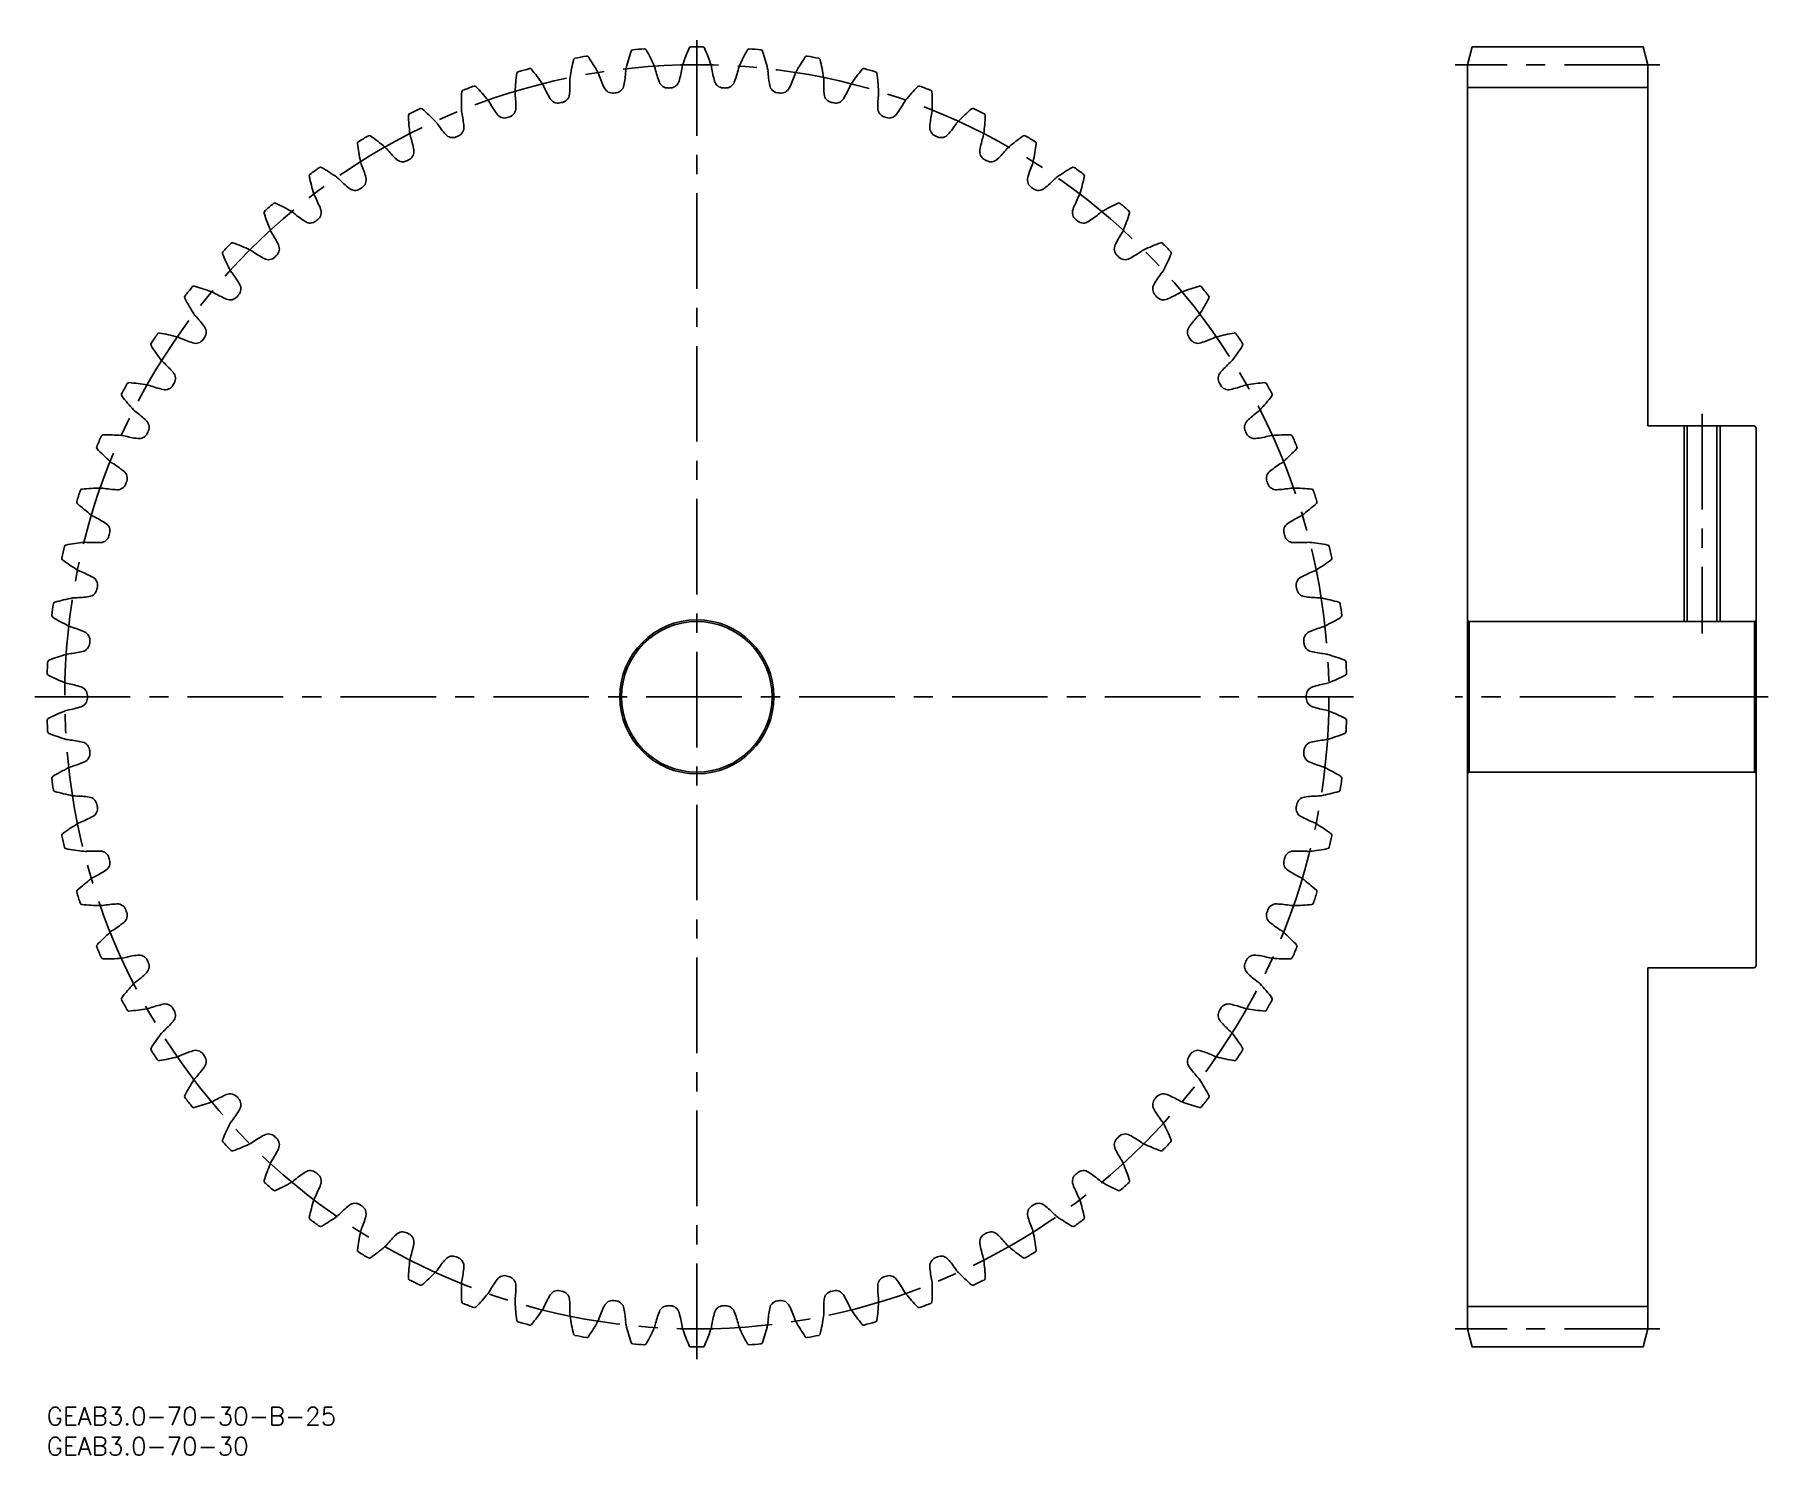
# Model space of a CAD drawing. Extents: x -2 to 286, y -8 to 228.
import ezdxf

# ---------------------------------------------------------------- set-up
doc = ezdxf.new("R2010")
doc.units = 0
doc.header["$LTSCALE"] = 0.5
doc.linetypes.add('CENTER', pattern=[50.8, 31.75, -6.35, 6.35, -6.35])
for name, color, linetype in [('MSM_CENTER', 1, 'CENTER'), ('MSM_CONTINUOUS', 7, 'CONTINUOUS'), ('MSM_NARROW', 5, 'CONTINUOUS'), ('MSM_PART_NUMBER', 7, 'CONTINUOUS')]:
    doc.layers.add(name, color=color, linetype=linetype)
doc.styles.get("Standard").update_dxf_attribs({"font": 'txt.shx', "height": 1, "bigfont": 'bigfont.shx'})

# ---------------------------------------------------------------- blocks, each defined once
blk = doc.blocks.new('*U2')
at = {"layer": 'MSM_PART_NUMBER'}
blk.add_text('GEAB3.0-70-30-B-25', height=3, dxfattribs=at).set_placement((0, -3))
blk = doc.blocks.new('*U3')
at = {"layer": 'MSM_PART_NUMBER'}
blk.add_text('GEAB3.0-70-30', height=3, dxfattribs=at).set_placement((0, -8))

msp = doc.modelspace()

# ---------------------------------------------------------------- linework, layer by layer
at = {"layer": 'MSM_CENTER'}
for p, q in [((108, 8), (108, 228)), ((268, 223), (234, 223)), ((275, 165), (275, 128.5)), ((-2, 118), (218, 118)), ((286, 118), (234, 118)), ((268, 13), (234, 13))]:
    msp.add_line(p, q, dxfattribs=at)
msp.add_circle((108, 118), 105, dxfattribs=at)
at = {"layer": 'MSM_CONTINUOUS'}
for p, q in [((236.8, 226), (236, 223)), ((265.2, 226), (236.8, 226)), ((266, 223), (265.2, 226)), ((236, 223), (236, 13)), ((266, 163), (266, 223)), ((266, 219.25), (236, 219.25)), ((283.7, 163), (266, 163)), ((272.54, 163), (272.54, 130.5)), ((277.46, 163), (277.46, 130.5)), ((284, 162.7), (283.7, 163)), ((284, 73.3), (284, 162.7)), ((236, 130.8), (236.3, 130.5)), ((236.3, 130.5), (236.3, 105.5)), ((283.7, 130.5), (236.3, 130.5)), ((283.7, 130.5), (284, 130.8)), ((283.7, 130.5), (283.7, 105.5)), ((236.3, 105.5), (236, 105.2)), ((236.3, 105.5), (283.7, 105.5)), ((284, 105.2), (283.7, 105.5)), ((266, 13), (266, 73)), ((266, 73), (283.7, 73)), ((283.7, 73), (284, 73.3)), ((266, 16.75), (236, 16.75)), ((236, 13), (236.8, 10)), ((265.2, 10), (266, 13)), ((236.8, 10), (265.2, 10))]:
    msp.add_line(p, q, dxfattribs=at)
for radius in [12.8, 12.5]:
    msp.add_circle((108, 118), radius, dxfattribs=at)
for centre, radius, start, end in [((130.27, 214.13), 35, 161.4354, 166.4286), ((97.37, 225.17), 0.3, 95.6631, 161.4354), ((108, 118), 108, 94.6225, 95.6632), ((99.32, 225.35), 0.3, 28.8503, 94.6229), ((68.93, 208.61), 35, 23.8571, 28.8503), ((138.79, 211.74), 35, 156.2926, 161.2857), ((107.02, 225.7), 0.3, 90.5204, 156.2926), ((108, 118), 108, 89.4796, 90.5204), ((108.98, 225.7), 0.3, 23.7074, 89.4796), ((77.21, 211.74), 35, 18.7143, 23.7074), ((147.07, 208.61), 35, 151.1497, 156.1429), ((116.68, 225.35), 0.3, 85.3775, 151.1497), ((108, 118), 108, 84.3368, 85.3775), ((118.63, 225.17), 0.3, 18.5646, 84.3368), ((85.73, 214.13), 35, 13.5714, 18.5646), ((78.41, 221.55), 0.3, 105.9489, 171.7213), ((108, 118), 108, 104.9082, 105.9489), ((80.29, 222.07), 0.3, 39.136, 104.9082), ((53.38, 200.17), 35, 34.1429, 39.136), ((121.56, 215.74), 35, 166.5783, 171.5714), ((87.81, 223.79), 0.3, 100.806, 166.5783), ((108, 118), 108, 99.7654, 100.8061), ((89.73, 224.14), 0.3, 33.9932, 99.7657), ((60.96, 204.74), 35, 29, 33.9932), ((74.69, 223.35), 21.54, 349.9384, 356.1976), ((98.66, 221.76), 2.49, 166.4285, 176.1975), ((98.66, 221.76), 2.49, 14.0882, 23.8573), ((121.97, 227.6), 21.54, 194.0881, 200.3473), ((84.27, 225.91), 21.54, 344.7955, 351.0547), ((108, 222.18), 2.49, 161.2856, 171.0546), ((108, 222.18), 2.49, 8.9454, 18.7144), ((131.73, 225.91), 21.54, 188.9453, 195.2045), ((94.03, 227.6), 21.54, 339.6527, 345.9119), ((117.34, 221.76), 2.49, 156.1427, 165.9118), ((117.34, 221.76), 2.49, 3.8025, 13.5716), ((141.31, 223.35), 21.54, 183.8024, 190.0616), ((155.04, 204.74), 35, 146.0068, 151), ((126.27, 224.14), 0.3, 80.2346, 146.0068), ((108, 118), 108, 79.1939, 80.2346), ((128.19, 223.79), 0.3, 13.4217, 79.1939), ((94.44, 215.74), 35, 8.4286, 13.4217), ((162.62, 200.17), 35, 140.864, 145.8571), ((135.71, 222.07), 0.3, 75.0918, 140.864), ((108, 118), 108, 74.0511, 75.0918), ((137.59, 221.55), 0.3, 8.2789, 74.0511), ((108, 118), 108, 110.0511, 111.0918), ((71.07, 219.17), 0.3, 44.2789, 110.0511), ((46.23, 194.95), 35, 39.2857, 44.2789), ((112.74, 216.56), 35, 171.7211, 176.7143), ((80.29, 218.42), 2.49, 24.3739, 34.143), ((102.17, 228.34), 21.54, 204.3738, 210.633), ((65.38, 219.94), 21.54, 355.0812, 1.3405), ((89.4, 220.5), 2.49, 171.5713, 181.3403), ((89.4, 220.5), 2.49, 19.2311, 29.0001), ((112.08, 228.41), 21.54, 199.231, 205.4902), ((94, 219.79), 1.5, 205.4902, 277.8333), ((94.42, 219.85), 1.5, 277.5953, 349.9384), ((103.18, 220.64), 1.5, 200.3473, 272.6904), ((108, 118), 101.25, 92.4525, 92.6904), ((103.6, 220.66), 1.5, 272.4525, 344.7955), ((112.4, 220.66), 1.5, 195.2045, 267.5475), ((108, 118), 101.25, 87.3096, 87.5475), ((112.82, 220.64), 1.5, 267.3096, 339.6527), ((121.58, 219.85), 1.5, 190.0616, 262.4047), ((122, 219.79), 1.5, 262.1667, 334.5098), ((103.92, 228.41), 21.54, 334.5098, 340.769), ((126.6, 220.5), 2.49, 150.9999, 160.7689), ((126.6, 220.5), 2.49, 358.6597, 8.4287), ((150.62, 219.94), 21.54, 178.6595, 184.9188), ((113.83, 228.34), 21.54, 329.367, 335.6262), ((135.71, 218.42), 2.49, 145.857, 155.6261), ((103.26, 216.56), 35, 3.2857, 8.2789), ((169.77, 194.95), 35, 135.7211, 140.7143), ((144.93, 219.17), 0.3, 69.9489, 135.7211), ((108, 118), 108, 68.9082, 69.9489), ((103.89, 216.59), 35, 176.864, 181.8571), ((69.24, 218.48), 0.3, 111.0917, 176.864), ((71.4, 215.53), 2.49, 29.5168, 39.2858), ((92.3, 227.37), 21.54, 209.5167, 215.7759), ((80.29, 218.42), 2.49, 176.7142, 186.4832), ((56.41, 215.71), 21.54, 0.2241, 6.4833), ((84.93, 218.13), 1.5, 210.633, 282.9761), ((108, 118), 101.25, 102.7382, 102.9761), ((85.34, 218.22), 1.5, 282.7382, 355.0812), ((108, 118), 101.25, 97.5953, 97.8333), ((108, 118), 101.25, 82.1667, 82.4047), ((130.66, 218.22), 1.5, 184.9188, 257.2618), ((108, 118), 101.25, 77.0239, 77.2618), ((131.07, 218.13), 1.5, 257.0239, 329.367), ((159.59, 215.71), 21.54, 173.5167, 179.7759), ((135.71, 218.42), 2.49, 353.5168, 3.2858), ((123.7, 227.37), 21.54, 324.2241, 330.4833), ((144.6, 215.53), 2.49, 140.7142, 150.4832), ((146.76, 218.48), 0.3, 3.136, 68.9082), ((112.11, 216.59), 35, 358.1429, 3.136), ((60.39, 214.61), 0.3, 116.2346, 182.0068), ((95.07, 215.82), 35, 182.0068, 187), ((108, 118), 108, 115.1939, 116.2346), ((62.15, 215.45), 0.3, 49.4218, 115.1939), ((39.58, 189.1), 35, 44.4286, 49.4217), ((62.8, 211.86), 2.49, 34.6597, 44.4287), ((82.56, 225.52), 21.54, 214.6595, 220.9188), ((71.4, 215.53), 2.49, 181.857, 191.6261), ((47.86, 210.69), 21.54, 5.367, 11.6262), ((76.05, 215.65), 1.5, 215.7759, 288.119), ((108, 118), 101.25, 107.881, 108.119), ((76.45, 215.79), 1.5, 287.881, 0.2241), ((139.55, 215.79), 1.5, 179.7759, 252.119), ((108, 118), 101.25, 71.881, 72.119), ((139.95, 215.65), 1.5, 251.881, 324.2241), ((168.14, 210.69), 21.54, 168.3738, 174.633), ((144.6, 215.53), 2.49, 348.3739, 358.143), ((133.44, 225.52), 21.54, 319.0812, 325.3405), ((153.2, 211.86), 2.49, 135.5713, 145.3403), ((176.42, 189.1), 35, 130.5783, 135.5714), ((153.85, 215.45), 0.3, 64.806, 130.5783), ((108, 118), 108, 63.7654, 64.8061), ((120.93, 215.82), 35, 353, 357.9932), ((155.61, 214.61), 0.3, 357.9932, 63.7654), ((108, 118), 108, 120.3368, 121.3775), ((53.6, 210.95), 0.3, 54.5646, 120.3368), ((33.48, 182.68), 35, 49.5714, 54.5646), ((62.8, 211.86), 2.49, 186.9999, 196.7689), ((39.8, 204.93), 21.54, 10.5098, 16.769), ((67.42, 212.4), 1.5, 220.9188, 293.2618), ((108, 118), 101.25, 113.0239, 113.2618), ((67.81, 212.57), 1.5, 293.0239, 5.367), ((148.19, 212.57), 1.5, 174.633, 246.9761), ((108, 118), 101.25, 66.7382, 66.9761), ((148.58, 212.4), 1.5, 246.7382, 319.0812), ((176.2, 204.93), 21.54, 163.231, 169.4902), ((153.2, 211.86), 2.49, 343.2311, 353.0001), ((182.52, 182.68), 35, 125.4354, 130.4286), ((162.4, 210.95), 0.3, 59.6632, 125.4354), ((108, 118), 108, 58.6225, 59.6632), ((51.92, 209.95), 0.3, 121.3774, 187.1498), ((86.35, 214.27), 35, 187.1497, 192.1429), ((54.57, 207.43), 2.49, 39.8025, 49.5716), ((73.03, 222.81), 21.54, 219.8024, 226.0616), ((59.5, 208.58), 1.5, 298.1667, 10.5098), ((156.5, 208.58), 1.5, 169.4902, 241.8333), ((142.97, 222.81), 21.54, 313.9384, 320.1976), ((161.43, 207.43), 2.49, 130.4285, 140.1975), ((129.65, 214.27), 35, 347.8571, 352.8503), ((164.08, 209.95), 0.3, 352.8503, 58.6229), ((43.91, 204.55), 0.3, 126.5203, 192.2927), ((77.81, 211.94), 35, 192.2926, 197.2857), ((108, 118), 108, 125.4796, 126.5204), ((45.49, 205.7), 0.3, 59.7075, 125.4796), ((27.99, 175.74), 35, 54.7143, 59.7074), ((54.57, 207.43), 2.49, 192.1427, 201.9118), ((32.28, 198.46), 21.54, 15.6527, 21.9119), ((59.12, 208.38), 1.5, 226.0616, 298.4047), ((108, 118), 101.25, 118.1667, 118.4047), ((108, 118), 101.25, 61.5953, 61.8333), ((156.88, 208.38), 1.5, 241.5953, 313.9384), ((183.72, 198.46), 21.54, 158.0881, 164.3473), ((161.43, 207.43), 2.49, 338.0882, 347.8573), ((188.01, 175.74), 35, 120.2926, 125.2857), ((170.51, 205.7), 0.3, 54.5203, 120.2927), ((108, 118), 108, 53.4796, 54.5204), ((138.19, 211.94), 35, 342.7143, 347.7074), ((172.09, 204.55), 0.3, 347.7074, 53.4793), ((46.77, 202.28), 2.49, 44.9454, 54.7144), ((63.77, 219.25), 21.54, 224.9453, 231.2045), ((51.22, 203.63), 1.5, 231.2045, 303.5475), ((108, 118), 101.25, 123.3096, 123.5475), ((51.57, 203.87), 1.5, 303.3096, 15.6527), ((164.43, 203.87), 1.5, 164.3473, 236.6904), ((108, 118), 101.25, 56.4525, 56.6904), ((164.78, 203.63), 1.5, 236.4525, 308.7955), ((152.23, 219.25), 21.54, 308.7955, 315.0547), ((169.23, 202.28), 2.49, 125.2856, 135.0546), ((108, 118), 108, 130.6225, 131.6632), ((37.88, 199.75), 0.3, 64.8503, 130.6225), ((23.13, 168.34), 35, 59.8571, 64.8503), ((46.77, 202.28), 2.49, 197.2856, 207.0546), ((25.37, 191.35), 21.54, 20.7955, 27.0547), ((44.1, 198.47), 1.5, 308.4525, 20.7955), ((171.9, 198.47), 1.5, 159.2045, 231.5475), ((190.63, 191.35), 21.54, 152.9453, 159.2045), ((169.23, 202.28), 2.49, 332.9454, 342.7144), ((192.87, 168.34), 35, 115.1497, 120.1429), ((178.12, 199.75), 0.3, 49.3775, 115.1498), ((108, 118), 108, 48.3368, 49.3775), ((36.41, 198.46), 0.3, 131.6631, 197.4355), ((69.51, 208.86), 35, 197.4354, 202.4286), ((39.46, 196.45), 2.49, 50.0882, 59.8573), ((54.87, 214.88), 21.54, 230.0881, 236.3473), ((43.77, 198.2), 1.5, 236.3473, 308.6904), ((108, 118), 101.25, 128.4525, 128.6904), ((108, 118), 101.25, 51.3096, 51.5475), ((172.23, 198.2), 1.5, 231.3096, 303.6527), ((161.13, 214.88), 21.54, 303.6527, 309.9119), ((176.54, 196.45), 2.49, 120.1427, 129.9118), ((146.49, 208.86), 35, 337.5714, 342.5646), ((179.59, 198.46), 0.3, 342.5646, 48.3371), ((108, 118), 108, 135.7654, 136.8061), ((30.83, 193.13), 0.3, 69.9932, 135.7654), ((18.96, 160.53), 35, 65, 69.9932), ((39.46, 196.45), 2.49, 202.4285, 212.1975), ((19.13, 183.65), 21.54, 25.9384, 32.1976), ((37.15, 192.41), 1.5, 313.5953, 25.9384), ((178.85, 192.41), 1.5, 154.0616, 226.4047), ((196.87, 183.65), 21.54, 147.8024, 154.0616), ((176.54, 196.45), 2.49, 327.8025, 337.5716), ((197.04, 160.53), 35, 110.0068, 115), ((185.17, 193.13), 0.3, 44.2346, 110.007), ((108, 118), 108, 43.1939, 44.2346), ((29.48, 191.72), 0.3, 136.806, 202.5783), ((61.52, 205.04), 35, 202.5783, 207.5714), ((32.7, 189.99), 2.49, 55.2311, 65.0001), ((46.4, 209.73), 21.54, 235.231, 241.4902), ((36.84, 192.12), 1.5, 241.4902, 313.8333), ((108, 118), 101.25, 133.5953, 133.8333), ((108, 118), 101.25, 46.1667, 46.4047), ((179.16, 192.12), 1.5, 226.1667, 298.5098), ((169.6, 209.73), 21.54, 298.5098, 304.769), ((183.3, 189.99), 2.49, 114.9999, 124.7689), ((154.48, 205.04), 35, 332.4286, 337.4217), ((186.52, 191.72), 0.3, 337.4217, 43.1939), ((32.7, 189.99), 2.49, 207.5713, 217.3403), ((13.6, 175.42), 21.54, 31.0812, 37.3405), ((202.4, 175.42), 21.54, 142.6595, 148.9188), ((183.3, 189.99), 2.49, 322.6597, 332.4287), ((23.19, 184.38), 0.3, 141.9489, 207.7213), ((108, 118), 108, 140.9082, 141.9489), ((24.41, 185.91), 0.3, 75.136, 140.9082), ((15.51, 152.37), 35, 70.1429, 75.136), ((26.55, 182.95), 2.49, 60.3739, 70.143), ((38.43, 203.84), 21.54, 240.3738, 246.633), ((30.48, 185.44), 1.5, 246.633, 318.9761), ((108, 118), 101.25, 138.7382, 138.9761), ((30.76, 185.76), 1.5, 318.7382, 31.0812), ((185.24, 185.76), 1.5, 148.9188, 221.2618), ((108, 118), 101.25, 41.0239, 41.2618), ((185.52, 185.44), 1.5, 221.0239, 293.367), ((177.57, 203.84), 21.54, 293.367, 299.6262), ((189.45, 182.95), 2.49, 109.857, 119.6261), ((200.49, 152.37), 35, 104.864, 109.8571), ((191.59, 185.91), 0.3, 39.0918, 104.864), ((108, 118), 108, 38.0511, 39.0918), ((192.81, 184.38), 0.3, 332.2789, 38.0511), ((53.91, 200.52), 35, 207.7211, 212.7143), ((26.55, 182.95), 2.49, 212.7142, 222.4832), ((189.45, 182.95), 2.49, 317.5168, 327.2858), ((162.09, 200.52), 35, 327.2857, 332.2789), ((8.83, 166.73), 21.54, 36.2241, 42.4833), ((25, 178.57), 1.5, 323.881, 36.2241), ((191, 178.57), 1.5, 143.7759, 216.119), ((207.17, 166.73), 21.54, 137.5167, 143.7759), ((17.58, 176.51), 0.3, 147.0917, 212.864), ((108, 118), 108, 146.0511, 147.0918), ((46.73, 195.34), 35, 212.864, 217.8571), ((18.66, 178.15), 0.3, 80.2789, 146.0511), ((12.8, 143.94), 35, 75.2857, 80.2789), ((21.06, 175.39), 2.49, 65.5168, 75.2858), ((31.01, 197.26), 21.54, 245.5167, 251.7759), ((24.75, 178.22), 1.5, 251.7759, 324.119), ((108, 118), 101.25, 143.881, 144.119), ((108, 118), 101.25, 35.881, 36.119), ((191.25, 178.22), 1.5, 215.881, 288.2241), ((184.99, 197.26), 21.54, 288.2241, 294.4833), ((194.94, 175.39), 2.49, 104.7142, 114.4832), ((203.2, 143.94), 35, 99.7211, 104.7143), ((169.27, 195.34), 35, 322.1429, 327.136), ((197.34, 178.15), 0.3, 33.949, 99.7211), ((108, 118), 108, 32.9082, 33.9489), ((198.42, 176.51), 0.3, 327.136, 32.9082), ((21.06, 175.39), 2.49, 217.857, 227.6261), ((4.87, 157.64), 21.54, 41.367, 47.6262), ((211.13, 157.64), 21.54, 132.3738, 138.633), ((194.94, 175.39), 2.49, 312.3739, 322.143), ((108, 118), 108, 151.1939, 152.2346), ((13.63, 169.89), 0.3, 85.4218, 151.1939), ((10.86, 135.31), 35, 80.4286, 85.4217), ((108, 118), 101.25, 149.0239, 149.2618), ((19.9, 170.88), 1.5, 329.0239, 41.367), ((196.1, 170.88), 1.5, 138.633, 210.9761), ((108, 118), 101.25, 30.7382, 30.9761), ((205.14, 135.31), 35, 94.5783, 99.5714), ((202.37, 169.89), 0.3, 28.8061, 94.5784), ((108, 118), 108, 27.7654, 28.8061), ((12.7, 168.17), 0.3, 152.2346, 218.007), ((40.04, 189.54), 35, 218.0068, 223), ((16.26, 167.37), 2.49, 70.6597, 80.4287), ((24.22, 190.04), 21.54, 250.6595, 256.9188), ((19.69, 170.52), 1.5, 256.9188, 329.2618), ((196.31, 170.52), 1.5, 210.7382, 283.0812), ((191.78, 190.04), 21.54, 283.0812, 289.3405), ((199.74, 167.37), 2.49, 99.5713, 109.3403), ((175.96, 189.54), 35, 317, 321.9932), ((203.3, 168.17), 0.3, 321.9932, 27.7654), ((16.26, 167.37), 2.49, 222.9999, 232.7689), ((1.73, 148.24), 21.54, 46.5098, 52.769), ((214.27, 148.24), 21.54, 127.231, 133.4902), ((199.74, 167.37), 2.49, 307.2311, 317.0001), ((108, 118), 108, 156.3368, 157.3775), ((9.36, 161.23), 0.3, 90.5646, 156.3368), ((9.7, 126.53), 35, 85.5714, 90.5646), ((12.21, 158.94), 2.49, 75.8025, 85.5716), ((18.1, 182.24), 21.54, 255.8024, 262.0616), ((15.33, 162.39), 1.5, 262.0616, 334.4047), ((15.52, 162.77), 1.5, 334.1667, 46.5098), ((108, 118), 101.25, 154.1667, 154.4047), ((200.48, 162.77), 1.5, 133.4902, 205.8333), ((108, 118), 101.25, 25.5953, 25.8333), ((200.67, 162.39), 1.5, 205.5953, 277.9384), ((197.9, 182.24), 21.54, 277.9384, 284.1976), ((203.79, 158.94), 2.49, 94.4285, 104.1975), ((206.3, 126.53), 35, 89.4354, 94.4286), ((206.64, 161.23), 0.3, 23.6632, 89.4354), ((108, 118), 108, 22.6225, 23.6632), ((8.59, 159.43), 0.3, 157.3774, 223.1497), ((33.9, 183.16), 35, 223.1497, 228.1429), ((182.1, 183.16), 35, 311.8571, 316.8503), ((207.41, 159.43), 0.3, 316.8503, 22.6225), ((12.21, 158.94), 2.49, 228.1427, 237.9118), ((-0.56, 138.59), 21.54, 51.6527, 57.9119), ((216.56, 138.59), 21.54, 122.0881, 128.3473), ((203.79, 158.94), 2.49, 302.0882, 311.8573), ((9.33, 117.68), 35, 90.7143, 95.7074), ((8.92, 150.19), 2.49, 80.9454, 90.7144), ((12.7, 173.92), 21.54, 260.9453, 267.2045), ((11.73, 153.9), 1.5, 267.2045, 339.5475), ((11.88, 154.3), 1.5, 339.3096, 51.6527), ((108, 118), 101.25, 159.3096, 159.5475), ((204.12, 154.3), 1.5, 128.3473, 200.6904), ((108, 118), 101.25, 20.4525, 20.6904), ((204.27, 153.9), 1.5, 200.4525, 272.7955), ((203.3, 173.92), 21.54, 272.7955, 279.0547), ((207.08, 150.19), 2.49, 89.2856, 99.0546), ((206.67, 117.68), 35, 84.2926, 89.2857), ((5.27, 150.35), 0.3, 162.5203, 228.2927), ((108, 118), 108, 161.4796, 162.5204), ((28.36, 176.25), 35, 228.2926, 233.2857), ((5.88, 152.21), 0.3, 95.7075, 161.4796), ((187.64, 176.25), 35, 306.7143, 311.7074), ((210.12, 152.21), 0.3, 18.5204, 84.2926), ((108, 118), 108, 17.4796, 18.5204), ((210.73, 150.35), 0.3, 311.7074, 17.4796), ((8.92, 150.19), 2.49, 233.2856, 243.0546), ((-1.96, 128.77), 21.54, 56.7955, 63.0547), ((217.96, 128.77), 21.54, 116.9453, 123.2045), ((207.08, 150.19), 2.49, 296.9454, 306.7144), ((8.9, 145.13), 1.5, 272.3473, 344.6904), ((9.01, 145.54), 1.5, 344.4525, 56.7955), ((108, 118), 101.25, 164.4525, 164.6904), ((206.99, 145.54), 1.5, 123.2045, 195.5475), ((108, 118), 101.25, 15.3096, 15.5475), ((207.1, 145.13), 1.5, 195.3096, 267.6527), ((108, 118), 108, 166.6225, 167.6632), ((3.22, 142.92), 0.3, 100.8503, 166.6225), ((9.75, 108.84), 35, 95.8571, 100.8503), ((6.44, 141.18), 2.49, 86.0882, 95.8573), ((8.08, 165.15), 21.54, 266.0881, 272.3473), ((207.92, 165.15), 21.54, 267.6527, 273.9119), ((209.56, 141.18), 2.49, 84.1427, 93.9118), ((206.25, 108.84), 35, 79.1497, 84.1429), ((212.78, 142.92), 0.3, 13.3775, 79.1498), ((108, 118), 108, 12.3368, 13.3775), ((2.79, 141.01), 0.3, 167.6631, 233.4354), ((23.46, 168.88), 35, 233.4354, 238.4286), ((6.44, 141.18), 2.49, 238.4285, 248.1975), ((-2.49, 118.87), 21.54, 61.9384, 68.1976), ((218.49, 118.87), 21.54, 111.8024, 118.0616), ((209.56, 141.18), 2.49, 291.8025, 301.5716), ((192.54, 168.88), 35, 301.5714, 306.5646), ((213.21, 141.01), 0.3, 306.5646, 12.3368), ((6.86, 136.14), 1.5, 277.4902, 349.8333), ((6.94, 136.56), 1.5, 349.5953, 61.9384), ((108, 118), 101.25, 169.5953, 169.8333), ((209.06, 136.56), 1.5, 118.0616, 190.4047), ((108, 118), 101.25, 10.1667, 10.4047), ((209.14, 136.14), 1.5, 190.1667, 262.5098), ((108, 118), 108, 171.7654, 172.8061), ((1.41, 133.43), 0.3, 105.9932, 171.7654), ((10.97, 100.07), 35, 101, 105.9932), ((4.77, 131.98), 2.49, 91.2311, 101.0001), ((4.25, 156), 21.54, 271.231, 277.4902), ((211.75, 156), 21.54, 262.5098, 268.769), ((211.23, 131.98), 2.49, 78.9999, 88.7689), ((205.03, 100.07), 35, 74.0068, 79), ((214.59, 133.43), 0.3, 8.2347, 74.0068), ((108, 118), 108, 7.1939, 8.2346), ((1.15, 131.49), 0.3, 172.806, 238.5784), ((19.24, 161.1), 35, 238.5783, 243.5714), ((4.77, 131.98), 2.49, 243.5713, 253.3403), ((-2.12, 108.97), 21.54, 67.0812, 73.3405), ((218.12, 108.97), 21.54, 106.6595, 112.9188), ((211.23, 131.98), 2.49, 286.6597, 296.4287), ((196.76, 161.1), 35, 296.4286, 301.4217), ((214.85, 131.49), 0.3, 301.4217, 7.1939), ((5.64, 127), 1.5, 282.633, 354.9761), ((5.68, 127.42), 1.5, 354.7382, 67.0812), ((108, 118), 101.25, 174.7382, 174.9761), ((210.32, 127.42), 1.5, 112.9188, 185.2618), ((108, 118), 101.25, 5.0239, 5.2618), ((210.36, 127), 1.5, 185.0239, 257.367), ((0.46, 123.81), 0.3, 111.136, 176.9082), ((12.97, 91.44), 35, 106.1429, 111.136), ((3.93, 122.67), 2.49, 96.3739, 106.143), ((1.26, 146.55), 21.54, 276.3738, 282.633), ((214.74, 146.55), 21.54, 257.367, 263.6262), ((212.07, 122.67), 2.49, 73.857, 83.6261), ((203.03, 91.44), 35, 68.864, 73.8571), ((215.54, 123.81), 0.3, 3.0918, 68.864), ((108, 118), 108, 176.9082, 177.9489), ((0.37, 121.85), 0.3, 177.9489, 243.7211), ((15.73, 152.97), 35, 243.7211, 248.7143), ((200.27, 152.97), 35, 291.2857, 296.2789), ((215.63, 121.85), 0.3, 296.2789, 2.0511), ((108, 118), 108, 2.0511, 3.0918), ((3.93, 122.67), 2.49, 248.7142, 258.4832), ((-0.87, 99.13), 21.54, 72.2241, 78.4833), ((5.25, 118.21), 1.5, 359.881, 72.2241), ((108, 118), 101.25, 179.881, 180.119), ((210.75, 118.21), 1.5, 107.7759, 180.119), ((108, 118), 101.25, 359.881, 0.119), ((216.87, 99.13), 21.54, 101.5167, 107.7759), ((212.07, 122.67), 2.49, 281.5168, 291.2858), ((15.73, 83.03), 35, 111.2857, 116.2789), ((3.93, 113.33), 2.49, 101.5168, 111.2858), ((-0.87, 136.87), 21.54, 281.5167, 287.7759), ((5.25, 117.79), 1.5, 287.7759, 0.119), ((210.75, 117.79), 1.5, 179.881, 252.2241), ((216.87, 136.87), 21.54, 252.2241, 258.4833), ((212.07, 113.33), 2.49, 68.7142, 78.4832), ((200.27, 83.03), 35, 63.7211, 68.7143), ((0.37, 114.15), 0.3, 116.2789, 182.0511), ((108, 118), 108, 182.0511, 183.0918), ((215.63, 114.15), 0.3, 357.949, 63.7211), ((108, 118), 108, 356.9082, 357.9489), ((0.46, 112.19), 0.3, 183.0917, 248.864), ((12.97, 144.56), 35, 248.864, 253.8571), ((3.93, 113.33), 2.49, 253.857, 263.6261), ((1.26, 89.45), 21.54, 77.367, 83.6262), ((5.64, 109), 1.5, 5.0239, 77.367), ((210.36, 109), 1.5, 102.633, 174.9761), ((214.74, 89.45), 21.54, 96.3738, 102.633), ((212.07, 113.33), 2.49, 276.3739, 286.143), ((203.03, 144.56), 35, 286.1429, 291.136), ((215.54, 112.19), 0.3, 291.136, 356.9082), ((-2.12, 127.03), 21.54, 286.6595, 292.9188), ((5.68, 108.58), 1.5, 292.9188, 5.2618), ((108, 118), 101.25, 185.0239, 185.2618), ((108, 118), 101.25, 354.7382, 354.9761), ((210.32, 108.58), 1.5, 174.7382, 247.0812), ((218.12, 127.03), 21.54, 247.0812, 253.3405), ((1.15, 104.51), 0.3, 121.4217, 187.1943), ((108, 118), 108, 187.1939, 188.2346), ((19.24, 74.9), 35, 116.4286, 121.4217), ((4.77, 104.02), 2.49, 106.6597, 116.4287), ((211.23, 104.02), 2.49, 63.5713, 73.3403), ((196.76, 74.9), 35, 58.5783, 63.5714), ((108, 118), 108, 351.7654, 352.8061), ((214.85, 104.51), 0.3, 352.8061, 58.5783), ((1.41, 102.57), 0.3, 188.2346, 254.007), ((10.97, 135.93), 35, 254.0068, 259), ((4.77, 104.02), 2.49, 258.9999, 268.7689), ((4.25, 80), 21.54, 82.5098, 88.769), ((6.86, 99.86), 1.5, 10.1667, 82.5098), ((209.14, 99.86), 1.5, 97.4902, 169.8333), ((211.75, 80), 21.54, 91.231, 97.4902), ((211.23, 104.02), 2.49, 271.2311, 281.0001), ((205.03, 135.93), 35, 281, 285.9932), ((214.59, 102.57), 0.3, 285.9932, 351.7654), ((-2.49, 117.13), 21.54, 291.8024, 298.0616), ((6.94, 99.44), 1.5, 298.0616, 10.4047), ((108, 118), 101.25, 190.1667, 190.4047), ((209.06, 99.44), 1.5, 169.5953, 241.9384), ((108, 118), 101.25, 349.5953, 349.8333), ((218.49, 117.13), 21.54, 241.9384, 248.1976), ((2.79, 94.99), 0.3, 126.5646, 192.3371), ((23.46, 67.12), 35, 121.5714, 126.5646), ((6.44, 94.82), 2.49, 111.8025, 121.5716), ((209.56, 94.82), 2.49, 58.4285, 68.1975), ((192.54, 67.12), 35, 53.4354, 58.4286), ((213.21, 94.99), 0.3, 347.6633, 53.4354), ((108, 118), 108, 192.3368, 193.3775), ((3.22, 93.08), 0.3, 193.3774, 259.1497), ((9.75, 127.16), 35, 259.1497, 264.1429), ((6.44, 94.82), 2.49, 264.1427, 273.9118), ((8.08, 70.85), 21.54, 87.6527, 93.9119), ((8.9, 90.87), 1.5, 15.3096, 87.6527), ((207.1, 90.87), 1.5, 92.3473, 164.6904), ((207.92, 70.85), 21.54, 86.0881, 92.3473), ((209.56, 94.82), 2.49, 266.0882, 275.8573), ((206.25, 127.16), 35, 275.8571, 280.8503), ((212.78, 93.08), 0.3, 280.8503, 346.6225), ((108, 118), 108, 346.6225, 347.6632), ((9.01, 90.46), 1.5, 303.2045, 15.5475), ((108, 118), 101.25, 195.3096, 195.5475), ((206.99, 90.46), 1.5, 164.4525, 236.7955), ((108, 118), 101.25, 344.4525, 344.6904), ((28.36, 59.75), 35, 126.7143, 131.7074), ((8.92, 85.81), 2.49, 116.9454, 126.7144), ((-1.96, 107.23), 21.54, 296.9453, 303.2045), ((217.96, 107.23), 21.54, 236.7955, 243.0547), ((207.08, 85.81), 2.49, 53.2856, 63.0546), ((187.64, 59.75), 35, 48.2926, 53.2857), ((5.27, 85.65), 0.3, 131.7075, 197.4796), ((108, 118), 108, 197.4796, 198.5204), ((5.88, 83.79), 0.3, 198.5203, 264.2926), ((12.7, 62.08), 21.54, 92.7955, 99.0547), ((11.73, 82.1), 1.5, 20.4525, 92.7955), ((204.27, 82.1), 1.5, 87.2045, 159.5475), ((203.3, 62.08), 21.54, 80.9453, 87.2045), ((210.12, 83.79), 0.3, 275.7074, 341.4796), ((108, 118), 108, 341.4796, 342.5204), ((210.73, 85.65), 0.3, 342.5204, 48.2926), ((9.33, 118.32), 35, 264.2926, 269.2857), ((8.92, 85.81), 2.49, 269.2856, 279.0546), ((11.88, 81.7), 1.5, 308.3473, 20.6904), ((108, 118), 101.25, 200.4525, 200.6904), ((204.12, 81.7), 1.5, 159.3096, 231.6527), ((108, 118), 101.25, 339.3096, 339.5475), ((207.08, 85.81), 2.49, 260.9454, 270.7144), ((206.67, 118.32), 35, 270.7143, 275.7074), ((33.9, 52.84), 35, 131.8571, 136.8503), ((12.21, 77.06), 2.49, 122.0882, 131.8573), ((-0.56, 97.41), 21.54, 302.0881, 308.3473), ((216.56, 97.41), 21.54, 231.6527, 237.9119), ((203.79, 77.06), 2.49, 48.1427, 57.9118), ((182.1, 52.84), 35, 43.1497, 48.1429), ((8.59, 76.57), 0.3, 136.8503, 202.6225), ((108, 118), 108, 202.6225, 203.6632), ((18.1, 53.76), 21.54, 97.9384, 104.1976), ((15.33, 73.61), 1.5, 25.5953, 97.9384), ((200.67, 73.61), 1.5, 82.0616, 154.4047), ((197.9, 53.76), 21.54, 75.8024, 82.0616), ((108, 118), 108, 336.3368, 337.3775), ((207.41, 76.57), 0.3, 337.3775, 43.1498), ((9.36, 74.77), 0.3, 203.6631, 269.4355), ((9.7, 109.47), 35, 269.4354, 274.4286), ((12.21, 77.06), 2.49, 274.4285, 284.1975), ((1.73, 87.76), 21.54, 307.231, 313.4902), ((15.52, 73.23), 1.5, 313.4902, 25.8333), ((108, 118), 101.25, 205.5953, 205.8333), ((200.48, 73.23), 1.5, 154.1667, 226.5098), ((108, 118), 101.25, 334.1667, 334.4047), ((214.27, 87.76), 21.54, 226.5098, 232.769), ((203.79, 77.06), 2.49, 255.8025, 265.5716), ((206.3, 109.47), 35, 265.5714, 270.5646), ((206.64, 74.77), 0.3, 270.5646, 336.3368), ((40.04, 46.46), 35, 137, 141.9932), ((16.26, 68.63), 2.49, 127.2311, 137.0001), ((199.74, 68.63), 2.49, 42.9999, 52.7689), ((175.96, 46.46), 35, 38.0068, 43), ((12.7, 67.83), 0.3, 141.9932, 207.7654), ((108, 118), 108, 207.7654, 208.8061), ((16.26, 68.63), 2.49, 279.5713, 289.3403), ((24.22, 45.96), 21.54, 103.0812, 109.3405), ((19.69, 65.48), 1.5, 30.7382, 103.0812), ((108, 118), 101.25, 210.7382, 210.9761), ((108, 118), 101.25, 329.0239, 329.2618), ((196.31, 65.48), 1.5, 76.9188, 149.2618), ((191.78, 45.96), 21.54, 70.6595, 76.9188), ((199.74, 68.63), 2.49, 250.6597, 260.4287), ((108, 118), 108, 331.1939, 332.2346), ((203.3, 67.83), 0.3, 332.2346, 38.0068), ((13.63, 66.11), 0.3, 208.806, 274.5783), ((10.86, 100.69), 35, 274.5783, 279.5714), ((4.87, 78.36), 21.54, 312.3738, 318.633), ((19.9, 65.12), 1.5, 318.633, 30.9761), ((196.1, 65.12), 1.5, 149.0239, 221.367), ((211.13, 78.36), 21.54, 221.367, 227.6262), ((205.14, 100.69), 35, 260.4286, 265.4217), ((202.37, 66.11), 0.3, 265.4217, 331.1939), ((46.73, 40.66), 35, 142.1429, 147.136), ((21.06, 60.61), 2.49, 132.3739, 142.143), ((194.94, 60.61), 2.49, 37.857, 47.6261), ((169.27, 40.66), 35, 32.864, 37.8571), ((17.58, 59.49), 0.3, 147.136, 212.9082), ((108, 118), 108, 212.9082, 213.9489), ((18.66, 57.85), 0.3, 213.9489, 279.7213), ((12.8, 92.06), 35, 279.7211, 284.7143), ((21.06, 60.61), 2.49, 284.7142, 294.4832), ((31.01, 38.74), 21.54, 108.2241, 114.4833), ((24.75, 57.78), 1.5, 35.881, 108.2241), ((108, 118), 101.25, 215.881, 216.119), ((25, 57.43), 1.5, 323.7759, 36.119), ((191, 57.43), 1.5, 143.881, 216.2241), ((108, 118), 101.25, 323.881, 324.119), ((191.25, 57.78), 1.5, 71.7759, 144.119), ((184.99, 38.74), 21.54, 65.5167, 71.7759), ((194.94, 60.61), 2.49, 245.5168, 255.2858), ((203.2, 92.06), 35, 255.2857, 260.2789), ((197.34, 57.85), 0.3, 260.2789, 326.0511), ((108, 118), 108, 326.0511, 327.0918), ((198.42, 59.49), 0.3, 327.0917, 32.8641), ((26.55, 53.05), 2.49, 137.5168, 147.2858), ((8.83, 69.27), 21.54, 317.5167, 323.7759), ((207.17, 69.27), 21.54, 216.2241, 222.4833), ((189.45, 53.05), 2.49, 32.7142, 42.4832), ((53.91, 35.48), 35, 147.2857, 152.2789), ((38.43, 32.16), 21.54, 113.367, 119.6262), ((30.48, 50.56), 1.5, 41.0239, 113.367), ((185.52, 50.56), 1.5, 66.633, 138.9761), ((177.57, 32.16), 21.54, 60.3738, 66.633), ((162.09, 35.48), 35, 27.7211, 32.7143), ((23.19, 51.62), 0.3, 152.2789, 218.0511), ((108, 118), 108, 218.0511, 219.0918), ((24.41, 50.09), 0.3, 219.0917, 284.864), ((15.51, 83.63), 35, 284.864, 289.8571), ((26.55, 53.05), 2.49, 289.857, 299.6261), ((13.6, 60.58), 21.54, 322.6595, 328.9188), ((108, 118), 101.25, 221.0239, 221.2618), ((30.76, 50.24), 1.5, 328.9188, 41.2618), ((185.24, 50.24), 1.5, 138.7382, 211.0812), ((202.4, 60.58), 21.54, 211.0812, 217.3405), ((108, 118), 101.25, 318.7382, 318.9761), ((189.45, 53.05), 2.49, 240.3739, 250.143), ((200.49, 83.63), 35, 250.1429, 255.136), ((191.59, 50.09), 0.3, 255.136, 320.9082), ((108, 118), 108, 320.9082, 321.9489), ((192.81, 51.62), 0.3, 321.9489, 27.7211), ((61.52, 30.96), 35, 152.4286, 157.4217), ((32.7, 46.01), 2.49, 142.6597, 152.4287), ((183.3, 46.01), 2.49, 27.5713, 37.3403), ((154.48, 30.96), 35, 22.5783, 27.5714), ((29.48, 44.28), 0.3, 157.4217, 223.1939), ((108, 118), 108, 223.1939, 224.2346), ((18.96, 75.47), 35, 290.0068, 295), ((32.7, 46.01), 2.49, 294.9999, 304.7689), ((46.4, 26.27), 21.54, 118.5098, 124.769), ((36.84, 43.88), 1.5, 46.1667, 118.5098), ((108, 118), 101.25, 226.1667, 226.4047), ((37.15, 43.59), 1.5, 334.0616, 46.4047), ((178.85, 43.59), 1.5, 133.5953, 205.9384), ((108, 118), 101.25, 313.5953, 313.8333), ((179.16, 43.88), 1.5, 61.4902, 133.8333), ((169.6, 26.27), 21.54, 55.231, 61.4902), ((183.3, 46.01), 2.49, 235.2311, 245.0001), ((197.04, 75.47), 35, 245, 249.9932), ((108, 118), 108, 315.7654, 316.8061), ((186.52, 44.28), 0.3, 316.8061, 22.5784), ((30.83, 42.87), 0.3, 224.2346, 290.007), ((69.51, 27.14), 35, 157.5714, 162.5646), ((39.46, 39.55), 2.49, 147.8025, 157.5716), ((19.13, 52.35), 21.54, 327.8024, 334.0616), ((196.87, 52.35), 21.54, 205.9384, 212.1976), ((176.54, 39.55), 2.49, 22.4285, 32.1975), ((146.49, 27.14), 35, 17.4354, 22.4286), ((185.17, 42.87), 0.3, 249.9932, 315.7654), ((36.41, 37.54), 0.3, 162.5646, 228.3368), ((39.46, 39.55), 2.49, 300.1427, 309.9118), ((54.87, 21.12), 21.54, 123.6527, 129.9119), ((43.77, 37.8), 1.5, 51.3096, 123.6527), ((108, 118), 101.25, 231.3096, 231.5475), ((44.1, 37.53), 1.5, 339.2045, 51.5475), ((171.9, 37.53), 1.5, 128.4525, 200.7955), ((108, 118), 101.25, 308.4525, 308.6904), ((172.23, 37.8), 1.5, 56.3473, 128.6904), ((161.13, 21.12), 21.54, 50.0881, 56.3473), ((176.54, 39.55), 2.49, 230.0882, 239.8573), ((179.59, 37.54), 0.3, 311.6632, 17.4354), ((108, 118), 108, 228.3368, 229.3775), ((37.88, 36.25), 0.3, 229.3774, 295.1498), ((23.13, 67.66), 35, 295.1497, 300.1429), ((46.77, 33.72), 2.49, 152.9454, 162.7144), ((25.37, 44.65), 21.54, 332.9453, 339.2045), ((190.63, 44.65), 21.54, 200.7955, 207.0547), ((169.23, 33.72), 2.49, 17.2856, 27.0546), ((192.87, 67.66), 35, 239.8571, 244.8503), ((178.12, 36.25), 0.3, 244.8503, 310.6225), ((108, 118), 108, 310.6225, 311.6632), ((77.81, 24.06), 35, 162.7143, 167.7074), ((27.99, 60.26), 35, 300.2926, 305.2857), ((46.77, 33.72), 2.49, 305.2856, 315.0546), ((63.77, 16.75), 21.54, 128.7955, 135.0547), ((51.22, 32.37), 1.5, 56.4525, 128.7955), ((108, 118), 101.25, 236.4525, 236.6904), ((32.28, 37.54), 21.54, 338.0881, 344.3473), ((51.57, 32.13), 1.5, 344.3473, 56.6904), ((164.43, 32.13), 1.5, 123.3096, 195.6527), ((183.72, 37.54), 21.54, 195.6527, 201.9119), ((108, 118), 101.25, 303.3096, 303.5475), ((164.78, 32.37), 1.5, 51.2045, 123.5475), ((152.23, 16.75), 21.54, 44.9453, 51.2045), ((169.23, 33.72), 2.49, 224.9454, 234.7144), ((188.01, 60.26), 35, 234.7143, 239.7074), ((138.19, 24.06), 35, 12.2926, 17.2857), ((43.91, 31.45), 0.3, 167.7074, 233.4796), ((108, 118), 108, 233.4796, 234.5204), ((45.49, 30.3), 0.3, 234.5203, 300.2927), ((86.35, 21.73), 35, 167.8571, 172.8503), ((54.57, 28.57), 2.49, 158.0882, 167.8573), ((59.12, 27.62), 1.5, 61.5953, 133.9384), ((108, 118), 101.25, 241.5953, 241.8333), ((108, 118), 101.25, 298.1667, 298.4047), ((156.88, 27.62), 1.5, 46.0616, 118.4047), ((161.43, 28.57), 2.49, 12.1427, 21.9118), ((129.65, 21.73), 35, 7.1497, 12.1429), ((170.51, 30.3), 0.3, 239.7074, 305.4796), ((108, 118), 108, 305.4796, 306.5204), ((172.09, 31.45), 0.3, 306.5203, 12.2926), ((51.92, 26.05), 0.3, 172.8503, 238.6225), ((33.48, 53.32), 35, 305.4354, 310.4286), ((54.57, 28.57), 2.49, 310.4284, 320.1975), ((73.03, 13.19), 21.54, 133.9384, 140.1976), ((59.5, 27.42), 1.5, 349.4902, 61.8333), ((39.8, 31.07), 21.54, 343.231, 349.4902), ((156.5, 27.42), 1.5, 118.1667, 190.5098), ((176.2, 31.07), 21.54, 190.5098, 196.769), ((142.97, 13.19), 21.54, 39.8024, 46.0616), ((161.43, 28.57), 2.49, 219.8025, 229.5716), ((182.52, 53.32), 35, 229.5714, 234.5646), ((164.08, 26.05), 0.3, 301.3774, 7.1497), ((108, 118), 108, 238.6225, 239.6632), ((53.6, 25.05), 0.3, 239.6631, 305.4354), ((95.07, 20.18), 35, 173, 177.9932), ((62.8, 24.14), 2.49, 163.2311, 173.0001), ((82.56, 10.48), 21.54, 139.0812, 145.3405), ((67.42, 23.6), 1.5, 66.7382, 139.0812), ((108, 118), 101.25, 246.7382, 246.9761), ((67.81, 23.43), 1.5, 354.633, 66.9761), ((47.86, 25.31), 21.54, 348.3738, 354.633), ((148.19, 23.43), 1.5, 113.0239, 185.367), ((168.14, 25.31), 21.54, 185.367, 191.6262), ((108, 118), 101.25, 293.0239, 293.2618), ((148.58, 23.6), 1.5, 40.9188, 113.2618), ((133.44, 10.48), 21.54, 34.6595, 40.9188), ((153.2, 24.14), 2.49, 6.9999, 16.7689), ((120.93, 20.18), 35, 2.0068, 7), ((162.4, 25.05), 0.3, 234.5646, 300.3368), ((108, 118), 108, 300.3368, 301.3775), ((60.39, 21.39), 0.3, 177.9932, 243.7654), ((108, 118), 108, 243.7654, 244.8061), ((62.15, 20.55), 0.3, 244.806, 310.5783), ((39.58, 46.9), 35, 310.5783, 315.5714), ((62.8, 24.14), 2.49, 315.5713, 325.3403), ((103.89, 19.41), 35, 178.1429, 183.136), ((71.4, 20.47), 2.49, 168.3739, 178.143), ((92.3, 8.63), 21.54, 144.2241, 150.4833), ((76.05, 20.35), 1.5, 71.881, 144.2241), ((108, 118), 101.25, 251.881, 252.119), ((76.45, 20.21), 1.5, 359.7759, 72.119), ((56.41, 20.29), 21.54, 353.5167, 359.7759), ((139.55, 20.21), 1.5, 107.881, 180.2241), ((159.59, 20.29), 21.54, 180.2241, 186.4833), ((108, 118), 101.25, 287.881, 288.119), ((139.95, 20.35), 1.5, 35.7759, 108.119), ((123.7, 8.63), 21.54, 29.5167, 35.7759), ((144.6, 20.47), 2.49, 1.857, 11.6261), ((112.11, 19.41), 35, 356.864, 1.8571), ((153.2, 24.14), 2.49, 214.6597, 224.4287), ((176.42, 46.9), 35, 224.4286, 229.4217), ((153.85, 20.55), 0.3, 229.4217, 295.1939), ((108, 118), 108, 295.1939, 296.2346), ((155.61, 21.39), 0.3, 296.2346, 2.0068), ((69.24, 17.52), 0.3, 183.136, 248.9082), ((46.23, 41.05), 35, 315.7211, 320.7143), ((71.4, 20.47), 2.49, 320.7142, 330.4832), ((80.29, 17.58), 2.49, 173.5168, 183.2858), ((112.74, 19.44), 35, 183.2857, 188.2789), ((102.17, 7.66), 21.54, 149.367, 155.6262), ((84.93, 17.87), 1.5, 77.0239, 149.367), ((108, 118), 101.25, 257.0239, 257.2618), ((85.34, 17.78), 1.5, 4.9188, 77.2618), ((65.38, 16.06), 21.54, 358.6595, 4.9188), ((94, 16.21), 1.5, 82.1667, 154.5098), ((108, 118), 101.25, 262.1667, 262.4047), ((94.42, 16.15), 1.5, 10.0616, 82.4047), ((121.58, 16.15), 1.5, 97.5953, 169.9384), ((108, 118), 101.25, 277.5953, 277.8333), ((122, 16.21), 1.5, 25.4902, 97.8333), ((150.62, 16.06), 21.54, 175.0812, 181.3405), ((130.66, 17.78), 1.5, 102.7382, 175.0812), ((108, 118), 101.25, 282.7382, 282.9761), ((131.07, 17.87), 1.5, 30.633, 102.9761), ((113.83, 7.66), 21.54, 24.3738, 30.633), ((103.26, 19.44), 35, 351.7211, 356.7143), ((135.71, 17.58), 2.49, 356.7142, 6.4832), ((144.6, 20.47), 2.49, 209.5168, 219.2858), ((169.77, 41.05), 35, 219.2857, 224.2789), ((146.76, 17.52), 0.3, 291.0917, 356.864), ((108, 118), 108, 248.9082, 249.9489), ((71.07, 16.83), 0.3, 249.9489, 315.7211), ((78.41, 14.45), 0.3, 188.2789, 254.0511), ((53.38, 35.83), 35, 320.864, 325.8571), ((80.29, 17.58), 2.49, 325.857, 335.6261), ((89.4, 15.5), 2.49, 178.6597, 188.4287), ((121.56, 20.26), 35, 188.4286, 193.4217), ((89.4, 15.5), 2.49, 330.9999, 340.7689), ((112.08, 7.59), 21.54, 154.5098, 160.769), ((74.69, 12.65), 21.54, 3.8024, 10.0616), ((121.97, 8.4), 21.54, 159.6527, 165.9119), ((103.18, 15.36), 1.5, 87.3096, 159.6527), ((108, 118), 101.25, 267.3096, 267.5475), ((103.6, 15.34), 1.5, 15.2045, 87.5475), ((84.27, 10.09), 21.54, 8.9453, 15.2045), ((131.73, 10.09), 21.54, 164.7955, 171.0547), ((112.4, 15.34), 1.5, 92.4525, 164.7955), ((108, 118), 101.25, 272.4525, 272.6904), ((112.82, 15.36), 1.5, 20.3473, 92.6904), ((94.03, 8.4), 21.54, 14.0881, 20.3473), ((141.31, 12.65), 21.54, 169.9384, 176.1976), ((103.92, 7.59), 21.54, 19.231, 25.4902), ((126.6, 15.5), 2.49, 199.2311, 209.0001), ((94.44, 20.26), 35, 346.5783, 351.5714), ((126.6, 15.5), 2.49, 351.5713, 1.3403), ((135.71, 17.58), 2.49, 204.3739, 214.143), ((162.62, 35.83), 35, 214.1429, 219.136), ((137.59, 14.45), 0.3, 285.9489, 351.7211), ((144.93, 16.83), 0.3, 224.2789, 290.0511), ((108, 118), 108, 290.0511, 291.0918), ((108, 118), 108, 254.0511, 255.0918), ((80.29, 13.93), 0.3, 255.0917, 320.864), ((87.81, 12.21), 0.3, 193.4217, 259.1939), ((108, 118), 108, 259.1939, 260.2346), ((89.73, 11.86), 0.3, 260.2346, 326.0068), ((60.96, 31.26), 35, 326.0068, 331), ((98.66, 14.24), 2.49, 183.8025, 193.5716), ((130.27, 21.87), 35, 193.5714, 198.5646), ((68.93, 27.39), 35, 331.1497, 336.1429), ((98.66, 14.24), 2.49, 336.1427, 345.9118), ((108, 13.82), 2.49, 188.9454, 198.7144), ((138.79, 24.26), 35, 198.7143, 203.7074), ((77.21, 24.26), 35, 336.2926, 341.2857), ((108, 13.82), 2.49, 341.2856, 351.0546), ((117.34, 14.24), 2.49, 194.0882, 203.8573), ((147.07, 27.39), 35, 203.8571, 208.8503), ((85.73, 21.87), 35, 341.4354, 346.4286), ((117.34, 14.24), 2.49, 346.4285, 356.1975), ((155.04, 31.26), 35, 209, 213.9932), ((126.27, 11.86), 0.3, 213.9932, 279.7654), ((108, 118), 108, 279.7654, 280.8061), ((128.19, 12.21), 0.3, 280.806, 346.5783), ((135.71, 13.93), 0.3, 219.136, 284.9082), ((108, 118), 108, 284.9082, 285.9489), ((97.37, 10.83), 0.3, 198.5646, 264.3368), ((108, 118), 108, 264.3368, 265.3775), ((99.32, 10.65), 0.3, 265.3774, 331.1497), ((107.02, 10.3), 0.3, 203.7074, 269.4796), ((108, 118), 108, 269.4796, 270.5204), ((108.98, 10.3), 0.3, 270.5203, 336.2926), ((116.68, 10.65), 0.3, 208.8503, 274.6229), ((108, 118), 108, 274.6225, 275.6632), ((118.63, 10.83), 0.3, 275.6632, 341.4354)]:
    msp.add_arc(centre, radius, start, end, dxfattribs=at)
at = {"layer": 'MSM_NARROW'}
for p, q in [((272, 163), (272, 130.5)), ((278, 163), (278, 130.5))]:
    msp.add_line(p, q, dxfattribs=at)

# ---------------------------------------------------------------- block references
at = {"layer": 'MSM_CONTINUOUS'}
for name in ['*U2', '*U3']:
    msp.add_blockref(name, (0, 0), dxfattribs=at)

doc.saveas('drawing.dxf')
